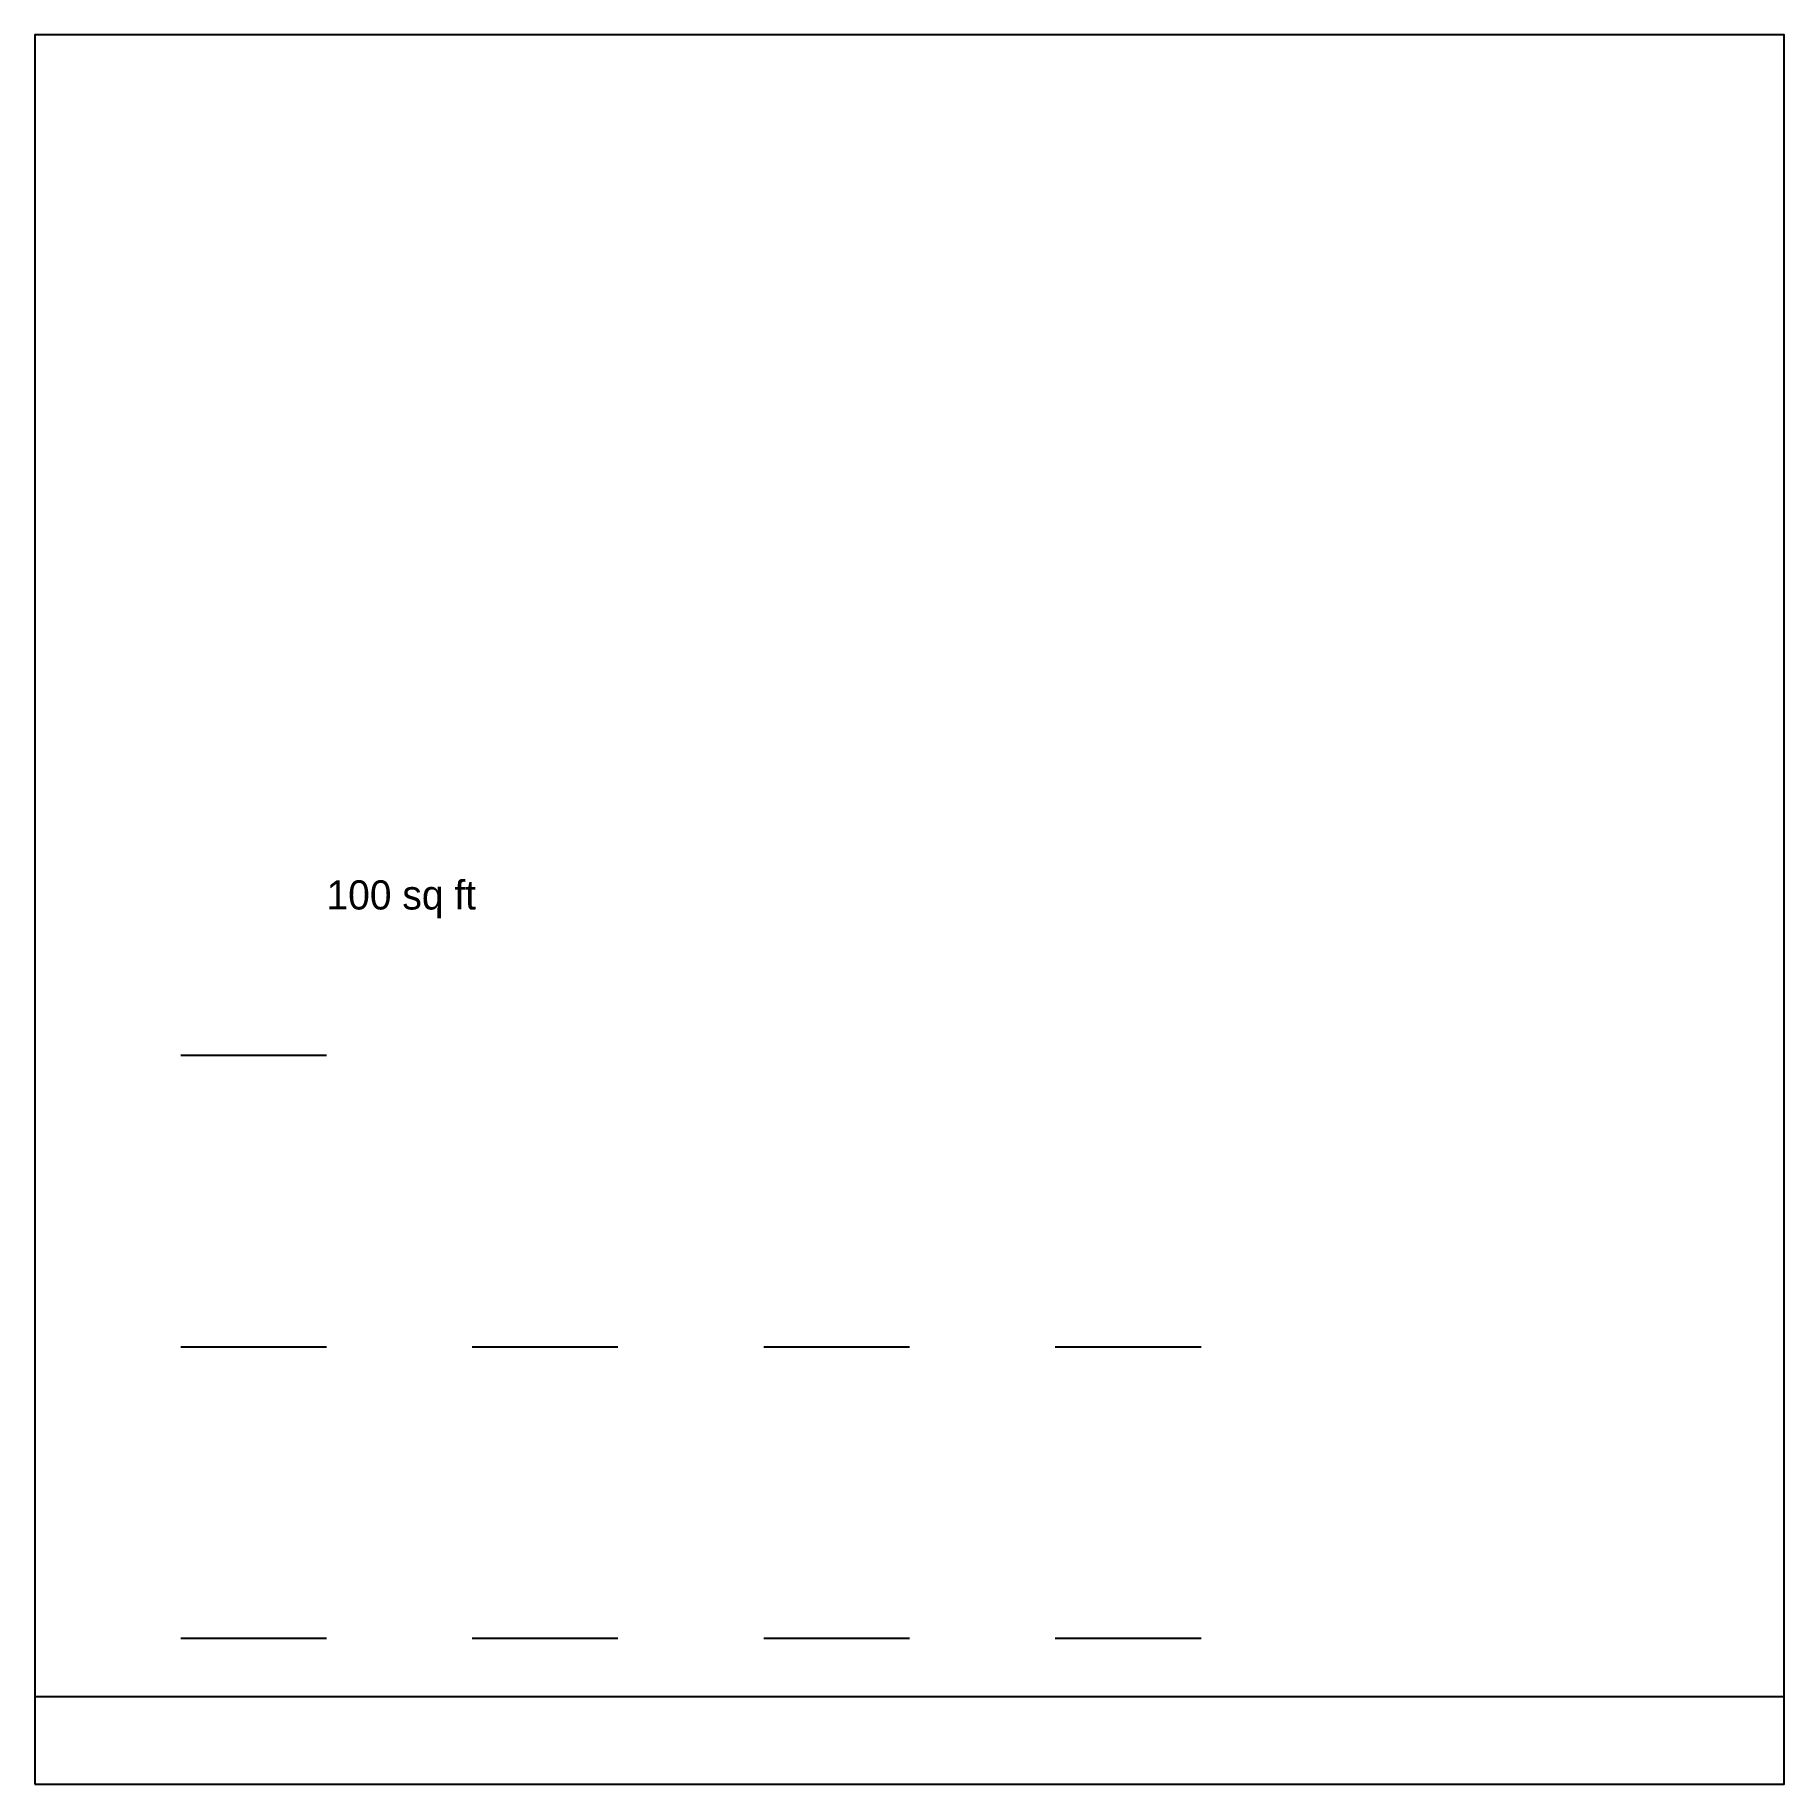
# Model space of a CAD drawing. Header units: inches. Extents: x 0 to 120, y 0 to 120.
import ezdxf

# ---------------------------------------------------------------- set-up
doc = ezdxf.new("R2010")
doc.units = ezdxf.units.IN
for name, color, linetype in [('A-ANNO', 7, 'Continuous'), ('A-AREA', 7, 'Continuous'), ('A-DOOR', 7, 'Continuous'), ('A-GLAZ', 7, 'Continuous'), ('A-WALL', 7, 'Continuous'), ('I-FURN', 7, 'Continuous'), ('M-EQPM', 7, 'Continuous'), ('P-SANR-FIXT', 7, 'Continuous')]:
    doc.layers.add(name, color=color, linetype=linetype)

# ---------------------------------------------------------------- blocks, each defined once
blk = doc.blocks.new('DR-36x80')
blk.add_line((0, 0), (10, 0))
blk = doc.blocks.new('DR-30x80')
blk.add_line((0, 0), (10, 0))
blk = doc.blocks.new('WIN-48x36')
blk.add_line((0, 0), (10, 0))
blk = doc.blocks.new('TOILET')
blk.add_line((0, 0), (10, 0))
blk = doc.blocks.new('RANGE')
blk.add_line((0, 0), (10, 0))
blk = doc.blocks.new('CHAIR')
blk.add_line((0, 0), (10, 0))
blk = doc.blocks.new('NORTH-ARROW')
blk.add_line((0, 0), (10, 0))

msp = doc.modelspace()

# ---------------------------------------------------------------- linework, layer by layer
at = {"layer": 'A-AREA'}
msp.add_lwpolyline([(0, 0), (120, 0), (120, 120), (0, 120)], close=True, dxfattribs=at)
at = {"layer": 'A-WALL'}
for p, q in [((0, 6), (120, 6)), ((0, 0), (120, 0))]:
    msp.add_line(p, q, dxfattribs=at)

# ---------------------------------------------------------------- block references
at = {"layer": 'A-ANNO'}
msp.add_blockref('NORTH-ARROW', (70, 30), dxfattribs=at)
at = {"layer": 'A-DOOR'}
for name, p in [('DR-30x80', (10, 50)), ('DR-36x80', (10, 30)), ('DR-36x80', (10, 10))]:
    msp.add_blockref(name, p, dxfattribs=at)
at = {"layer": 'A-GLAZ'}
for p in [(30, 30), (30, 10)]:
    msp.add_blockref('WIN-48x36', p, dxfattribs=at)
at = {"layer": 'I-FURN'}
msp.add_blockref('CHAIR', (70, 10), dxfattribs=at)
at = {"layer": 'M-EQPM'}
msp.add_blockref('RANGE', (50, 30), dxfattribs=at)
at = {"layer": 'P-SANR-FIXT'}
msp.add_blockref('TOILET', (50, 10), dxfattribs=at)

# ---------------------------------------------------------------- texts
at = {"layer": 'A-AREA'}
msp.add_text('100 sq ft', height=2, dxfattribs=at).set_placement((20, 60))

doc.saveas('drawing.dxf')
